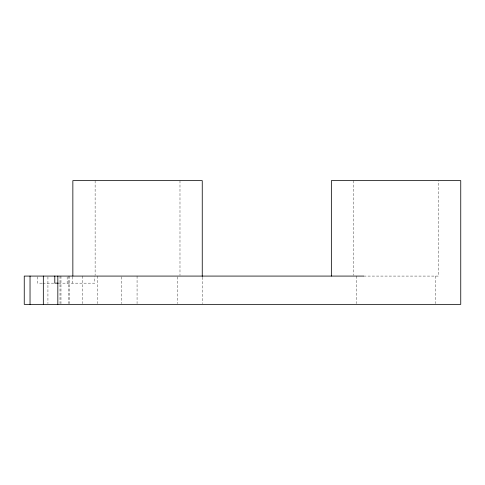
<?xml version="1.0" encoding="UTF-8"?>
<svg xmlns="http://www.w3.org/2000/svg" width="485" height="485" viewBox="0 0 485 485"><rect width="100%" height="100%" fill="white"/><g stroke="black" fill="none" stroke-linecap="round" stroke-linejoin="round"><path stroke-width="0.36" stroke-dasharray="2.42 1.82" d="M363.701 276.08L438.482 276.08L438.482 180.638M42.092 283.155L37.594 283.155L37.594 276.789M42.825 283.155L54.078 283.155M58.503 283.155L94.757 283.155L94.757 276.789M435.821 276.08L435.821 303.616M356.281 276.08L356.281 303.616M353.62 180.638L353.62 275.322M202.251 277.202L202.251 303.61M179.983 180.638L179.983 275.322M177.322 276.826L177.322 303.616M137.067 276.08L137.067 303.616M121.644 276.826L121.644 303.616M97.782 276.08L97.782 303.616M95.121 180.638L95.121 275.322M82.759 276.08L82.759 303.616M72.356 276.789L72.356 283.155M69.349 276.08L69.349 303.616M68.306 276.08L68.306 303.604M67.154 276.789L67.154 283.155M60.977 276.08L60.977 303.604M60.001 276.08L60.001 303.604M47.93 276.826L47.93 303.616"/><path stroke-width="0.73" d="M363.701 276.08L24.25 276.08L24.25 304.362L460.75 304.362L460.75 180.638L331.352 180.638L331.352 276.08M58.23 283.155L54.799 283.155L54.799 276.08M202.251 276.45L202.251 180.638L72.853 180.638L72.853 276.08M57.83 276.08L57.83 304.362M43.329 276.08L43.329 304.362M30.034 276.08L30.034 304.362"/></g></svg>
